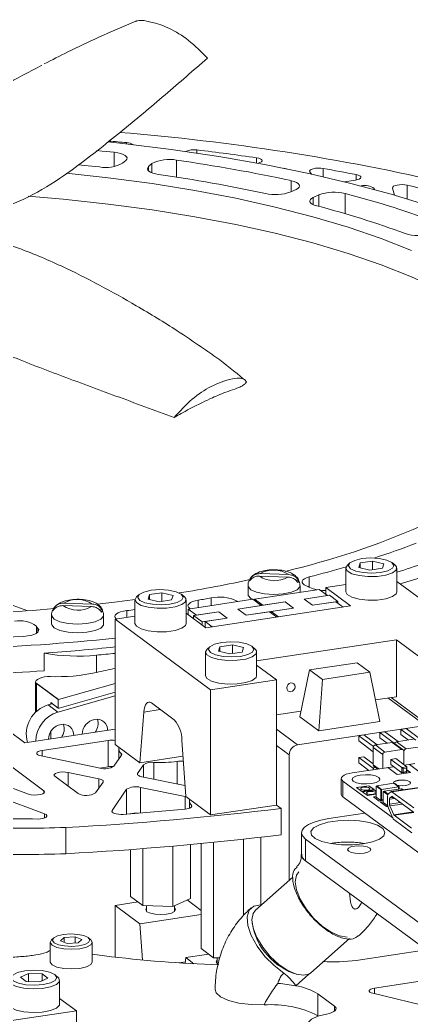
# Model space of a CAD drawing. Header units: millimetres. Extents: x 30 to 313, y 16 to 167.
# Drawn here: x 139.1 to 160.2, y 111.7 to 165.3 of the extents above; entities that cross this region are included whole.
import ezdxf

# ---------------------------------------------------------------- set-up
doc = ezdxf.new("R2010")
doc.units = ezdxf.units.MM

msp = doc.modelspace()

# ---------------------------------------------------------------- linework, layer by layer
at = {"color": 8, "linetype": 'Continuous', "lineweight": 15}
for p, q in [((144.875, 158.662), (144.875, 158.731)), ((144.21, 157.446), (144.21, 158.209)), ((148.661, 158.172), (148.661, 158.336)), ((147.566, 156.873), (147.566, 157.786)), ((151.867, 157.64), (151.867, 157.915)), ((146.059, 157.205), (146.059, 157.441)), ((146.236, 157.106), (146.236, 157.597)), ((155.463, 156.897), (155.463, 157.338)), ((153.737, 156.085), (153.737, 156.681)), ((157.243, 156.72), (157.243, 157.008)), ((158.203, 156.208), (158.203, 156.254)), ((159.975, 155.695), (159.975, 156.438)), ((154.927, 155.391), (154.927, 155.78)), ((155.219, 155.298), (155.219, 155.916)), ((156.651, 154.899), (156.651, 155.983)), ((154.71, 134.786), (154.71, 135.337)), ((154.207, 134.808), (154.214, 134.854)), ((148.727, 133.688), (148.727, 134.082)), ((149.422, 133.793), (149.422, 134.202)), ((150.791, 133.998), (150.791, 134.054)), ((144.887, 133.149), (144.887, 133.521)), ((143.629, 133.218), (143.636, 133.264)), ((140.014, 132.298), (140.014, 132.676)), ((140.094, 132.359), (140.094, 132.563)), ((143.256, 131.118), (143.256, 130.19)), ((140.022, 128.081), (140.022, 129.597)), ((160.968, 127.324), (158.95, 128.816)), ((145.8, 128.059), (146.685, 128.192)), ((152.947, 127.131), (154.085, 126.29)), ((140.324, 125.684), (140.324, 125.989)), ((153.63, 125.75), (152.947, 126.254)), ((144.583, 125.713), (144.583, 125.832)), ((159.811, 125.939), (159.801, 125.946)), ((145.782, 124.557), (145.782, 125.218)), ((146.347, 124.44), (146.347, 125.345)), ((147.587, 124.184), (147.587, 125.397)), ((158.157, 125.214), (158.456, 124.993)), ((158.18, 124.951), (158.157, 124.968)), ((141.729, 124.064), (141.729, 124.805)), ((143.379, 123.959), (143.379, 124.465)), ((145.464, 124.681), (145.464, 124.755)), ((144.875, 122.561), (144.875, 123.896)), ((145.626, 122.619), (145.626, 124.001)), ((140.412, 123.684), (140.412, 123.821)), ((148.028, 122.827), (148.028, 123.505)), ((159.318, 123.409), (159.031, 123.366)), ((159.248, 123.461), (159.049, 123.431)), ((159.171, 123.516), (159.154, 123.514)), ((148.366, 122.935), (148.366, 123.04)), ((159.031, 123.09), (159.627, 123.18)), ((159.049, 122.998), (159.734, 123.101)), ((140.458, 122.35), (140.458, 122.573)), ((144.087, 122.673), (144.087, 122.747)), ((159.257, 122.527), (160.3, 122.684)), ((159.28, 122.494), (160.336, 122.653)), ((147.708, 114.546), (148.038, 114.596)), ((158.226, 113.192), (158.226, 112.885)), ((156.063, 111.942), (156.063, 112.216))]:
    msp.add_line(p, q, dxfattribs=at)
at = {"color": 7, "linetype": 'Continuous', "lineweight": 15}
for p, q in [((144.656, 157.618), (144.833, 157.774)), ((146.059, 157.441), (146.236, 157.597)), ((154.829, 157.04), (154.745, 157.149)), ((157.196, 156.712), (156.607, 156.624)), ((153.709, 156.072), (154.002, 156.208)), ((158.215, 156.205), (158.203, 156.254)), ((159.294, 155.899), (159.199, 156.286)), ((154.927, 155.78), (155.219, 155.916)), ((158.122, 136.193), (157.449, 136.091)), ((158.122, 136.193), (158.722, 136.049)), ((158.122, 135.725), (158.122, 136.193)), ((156.674, 135.806), (156.674, 134.533)), ((156.903, 136.092), (156.763, 135.968)), ((157.375, 135.846), (157.449, 136.091)), ((157.375, 135.846), (157.975, 135.702)), ((157.449, 135.828), (157.449, 136.091)), ((157.975, 135.702), (158.649, 135.804)), ((158.722, 136.049), (158.649, 135.804)), ((159.335, 135.968), (159.195, 136.092)), ((159.424, 134.533), (159.424, 135.806)), ((151.536, 135.247), (151.623, 135.244)), ((153.564, 135.328), (152.023, 135.379)), ((152.063, 135.512), (153.604, 135.46)), ((153.964, 135.165), (154.131, 135.16)), ((154.159, 135.093), (154.157, 135.098)), ((161.542, 133.532), (159.424, 135.098)), ((151.414, 134.854), (151.414, 134.383)), ((151.762, 134.144), (155.236, 134.666)), ((154.214, 134.513), (154.214, 134.854)), ((155.236, 134.666), (155.688, 134.332)), ((156.674, 134.921), (155.603, 134.76)), ((156.939, 133.772), (155.603, 134.76)), ((155.603, 134.76), (155.603, 134.395)), ((145.324, 134.1), (145.324, 132.827)), ((145.553, 134.386), (145.413, 134.262)), ((146.026, 134.14), (146.099, 134.385)), ((146.026, 134.14), (146.625, 133.996)), ((146.773, 134.487), (146.099, 134.385)), ((146.099, 134.123), (146.099, 134.385)), ((146.625, 133.996), (147.299, 134.098)), ((146.773, 134.487), (147.373, 134.343)), ((146.773, 134.019), (146.773, 134.487)), ((147.373, 134.343), (147.299, 134.098)), ((147.985, 134.262), (147.845, 134.386)), ((148.074, 132.827), (148.074, 134.1)), ((148.191, 133.607), (151.665, 134.13)), ((151.665, 134.13), (152.117, 133.795)), ((151.712, 134.095), (151.762, 134.075)), ((151.762, 134.144), (152.214, 133.81)), ((151.762, 134.058), (151.762, 134.144)), ((155.791, 134.348), (154.433, 134.143)), ((154.433, 134.143), (155.688, 134.332)), ((154.433, 134.143), (154.885, 133.809)), ((156.243, 134.013), (155.791, 134.348)), ((140.958, 133.657), (141.046, 133.654)), ((142.987, 133.738), (141.446, 133.789)), ((141.485, 133.922), (143.027, 133.87)), ((143.387, 133.576), (143.554, 133.57)), ((143.581, 133.503), (143.58, 133.508)), ((148.191, 133.607), (148.643, 133.273)), ((148.191, 133.306), (148.191, 133.607)), ((148.267, 133.647), (148.299, 133.624)), ((156.939, 133.772), (149.145, 132.601)), ((153.414, 133.99), (150.861, 133.607)), ((150.861, 133.607), (152.117, 133.795)), ((150.861, 133.607), (151.314, 133.272)), ((153.866, 133.656), (151.314, 133.272)), ((152.214, 133.81), (153.414, 133.99)), ((153.866, 133.656), (152.666, 133.476)), ((153.414, 133.99), (153.866, 133.656)), ((156.243, 134.013), (154.885, 133.809)), ((156.14, 133.998), (154.885, 133.809)), ((156.529, 133.711), (156.14, 133.998)), ((156.243, 133.922), (156.243, 134.013)), ((140.836, 133.264), (140.836, 132.793)), ((143.636, 132.793), (143.636, 133.264)), ((144.254, 133.054), (145.324, 133.215)), ((149.392, 129.256), (144.254, 133.054)), ((144.254, 133.054), (144.254, 126.313)), ((149.145, 132.601), (148.074, 133.392)), ((149.843, 133.453), (148.484, 133.249)), ((148.937, 132.915), (148.484, 133.249)), ((148.484, 133.089), (148.484, 133.249)), ((148.643, 133.273), (149.843, 133.453)), ((150.295, 133.119), (148.937, 132.915)), ((150.295, 133.119), (149.095, 132.939)), ((149.843, 133.453), (150.295, 133.119)), ((152.569, 133.461), (151.314, 133.272)), ((152.958, 133.174), (152.569, 133.461)), ((153.055, 133.188), (152.666, 133.476)), ((152.666, 133.476), (152.666, 133.389)), ((143.629, 132.746), (143.636, 132.793)), ((148.937, 132.755), (148.937, 132.915)), ((149.483, 132.652), (149.095, 132.939)), ((149.095, 132.939), (149.095, 132.638)), ((151.877, 130.817), (159.405, 131.949)), ((160.741, 130.961), (159.405, 131.949)), ((159.405, 131.949), (159.405, 128.885)), ((149.356, 131.575), (149.215, 131.451)), ((149.828, 131.329), (149.902, 131.575)), ((150.575, 131.676), (149.902, 131.575)), ((149.902, 131.312), (149.902, 131.575)), ((150.575, 131.676), (151.175, 131.532)), ((150.575, 131.208), (150.575, 131.676)), ((151.175, 131.532), (151.102, 131.287)), ((151.788, 131.451), (151.647, 131.575)), ((140.424, 131.227), (140.424, 130.284)), ((149.127, 131.289), (149.127, 130.017)), ((149.828, 131.329), (150.428, 131.186)), ((150.428, 131.186), (151.102, 131.287)), ((151.877, 130.017), (151.877, 131.289)), ((152.947, 129.79), (151.877, 130.581)), ((154.73, 130.332), (154.2, 127.806)), ((157.282, 130.716), (154.73, 130.332)), ((154.73, 130.332), (155.428, 129.816)), ((157.981, 130.199), (157.282, 130.716)), ((149.392, 129.256), (152.947, 129.79)), ((152.947, 123.049), (152.947, 129.79)), ((155.428, 129.816), (155.228, 127.047)), ((155.428, 129.816), (157.981, 130.199)), ((157.981, 130.199), (158.51, 127.54)), ((139.971, 129.681), (139.971, 128.034)), ((139.988, 129.63), (141.203, 128.732)), ((139.988, 129.63), (140.022, 129.597)), ((140.022, 129.597), (141.194, 128.73)), ((144.254, 129.602), (141.203, 128.732)), ((149.392, 122.514), (149.392, 129.256)), ((144.254, 128.931), (141.17, 128.059)), ((141.194, 128.259), (141.194, 128.73)), ((144.254, 129.127), (141.235, 128.266)), ((158.276, 128.715), (159.405, 128.885)), ((161.265, 127.255), (159.119, 128.842)), ((140.869, 128.499), (140.656, 128.439)), ((141.17, 128.059), (140.656, 128.439)), ((141.194, 128.259), (140.783, 128.563)), ((140.783, 128.563), (140.783, 128.474)), ((146.205, 128.547), (147.441, 127.634)), ((145.59, 125.325), (145.8, 128.059)), ((152.947, 127.914), (154.264, 128.112)), ((155.228, 127.047), (154.2, 127.806)), ((138.477, 127.076), (139.394, 126.398)), ((139.394, 126.398), (144.254, 127.128)), ((154.085, 126.29), (160.968, 127.324)), ((155.228, 127.047), (158.51, 127.54)), ((159.924, 127.166), (159.65, 127.125)), ((159.65, 127.125), (160.445, 126.538)), ((159.65, 127.125), (159.65, 126.842)), ((160.639, 126.638), (159.924, 127.166)), ((143.881, 126.524), (140.324, 125.989)), ((140.783, 127.002), (140.783, 126.607)), ((143.881, 125.11), (143.881, 126.524)), ((148.056, 123.502), (147.846, 126.546)), ((157.645, 126.824), (157.372, 126.782)), ((157.372, 126.782), (158.166, 126.195)), ((157.372, 126.782), (157.372, 126.5)), ((158.36, 126.295), (157.645, 126.824)), ((158.784, 126.995), (158.511, 126.954)), ((158.511, 126.954), (159.306, 126.367)), ((158.511, 126.954), (158.511, 126.671)), ((158.511, 126.671), (158.908, 126.378)), ((159.5, 126.467), (158.784, 126.995)), ((159.41, 126.453), (160.313, 126.589)), ((159.65, 126.842), (160.047, 126.549)), ((139.585, 123.641), (132.827, 126.134)), ((136.939, 126.388), (140.412, 123.821)), ((144.254, 126.313), (145.59, 125.325)), ((144.449, 126.086), (144.449, 125.519)), ((157.372, 126.5), (158.157, 125.92)), ((158.671, 125.767), (158.157, 126.147)), ((158.157, 126.147), (158.157, 125.214)), ((159.173, 126.418), (158.271, 126.282)), ((158.271, 126.282), (158.785, 125.902)), ((159.688, 126.038), (158.785, 125.902)), ((159.688, 126.038), (159.173, 126.418)), ((159.762, 126.021), (159.247, 126.4)), ((159.41, 126.453), (159.924, 126.074)), ((159.924, 126.074), (160.827, 126.209)), ((143.442, 125.04), (140.266, 125.696)), ((144.6, 125.738), (144.193, 125.144)), ((145.59, 125.325), (147.906, 125.673)), ((153.63, 118.985), (153.63, 125.75)), ((157.645, 125.645), (157.372, 125.604)), ((157.372, 125.604), (158.166, 125.017)), ((157.372, 125.604), (157.372, 125.321)), ((158.157, 125.267), (157.645, 125.645)), ((158.671, 125.767), (158.671, 125.025)), ((159.373, 125.548), (159.1, 125.506)), ((159.696, 125.066), (159.1, 125.506)), ((159.1, 125.506), (159.1, 125.224)), ((159.373, 125.548), (159.97, 125.107)), ((159.801, 125.231), (159.801, 125.937)), ((159.811, 125.224), (159.811, 125.939)), ((140.458, 122.573), (133.467, 125.152)), ((143.881, 125.11), (143.431, 125.042)), ((145.782, 125.218), (145.464, 124.755)), ((157.023, 124.777), (159.25, 125.112)), ((157.372, 125.321), (157.924, 124.913)), ((158.157, 124.968), (158.157, 124.948)), ((158.197, 125.13), (158.395, 124.984)), ((158.939, 125.065), (159.251, 125.112)), ((159.453, 124.686), (158.939, 125.065)), ((158.944, 125.061), (159.256, 125.108)), ((159.696, 124.783), (159.1, 125.224)), ((159.696, 125.066), (159.97, 125.107)), ((159.762, 125.01), (159.696, 125.066)), ((159.696, 124.783), (159.696, 125.066)), ((159.945, 125.038), (159.762, 125.01)), ((159.762, 124.822), (159.762, 125.01)), ((159.842, 125.201), (160.39, 125.284)), ((159.97, 125.107), (159.945, 125.038)), ((159.945, 125.038), (159.945, 124.849)), ((159.97, 125.107), (159.97, 124.824)), ((159.97, 124.936), (160.163, 124.793)), ((160.158, 124.792), (159.97, 124.931)), ((160.101, 125.24), (160.39, 125.283)), ((160.615, 124.86), (160.101, 125.24)), ((160.106, 125.236), (160.395, 125.28)), ((141.01, 124.595), (142.26, 123.671)), ((143.379, 124.465), (141.729, 124.805)), ((148.015, 124.096), (145.688, 124.576)), ((156.434, 124.473), (156.434, 123.625)), ((160.163, 124.793), (159.453, 124.686)), ((159.97, 124.824), (159.696, 124.783)), ((159.762, 124.822), (159.696, 124.783)), ((159.945, 124.849), (159.762, 124.822)), ((159.97, 124.824), (159.945, 124.849)), ((143.604, 124.286), (143.203, 123.702)), ((144.875, 123.896), (144.087, 122.747)), ((148.028, 123.505), (145.626, 124.001)), ((159.209, 122.353), (156.523, 124.336)), ((156.523, 123.488), (156.523, 124.336)), ((157.259, 123.993), (157.912, 124.091)), ((157.546, 123.781), (157.259, 123.993)), ((157.912, 124.086), (157.265, 123.989)), ((158.198, 123.879), (157.546, 123.781)), ((157.58, 123.756), (158.232, 123.854)), ((158.232, 123.849), (157.585, 123.752)), ((157.912, 124.091), (158.198, 123.879)), ((157.912, 124.086), (157.912, 124.091)), ((158.193, 123.878), (157.912, 124.086)), ((158.232, 123.854), (158.307, 123.799)), ((158.232, 123.849), (158.232, 123.854)), ((158.307, 123.794), (158.232, 123.849)), ((158.353, 124.069), (158.307, 124.062)), ((158.307, 124.062), (158.307, 123.473)), ((158.556, 123.878), (158.307, 124.062)), ((158.349, 124.082), (159.26, 124.219)), ((158.606, 123.892), (158.349, 124.082)), ((158.349, 124.068), (158.349, 124.082)), ((158.353, 124.069), (158.602, 123.885)), ((158.556, 123.878), (158.602, 123.885)), ((158.556, 123.289), (158.556, 123.878)), ((158.602, 123.885), (158.602, 123.353)), ((159.517, 124.029), (158.606, 123.892)), ((158.606, 123.35), (158.606, 123.892)), ((159.652, 123.928), (158.74, 123.791)), ((161.543, 124.133), (159.127, 123.769)), ((161.58, 124.121), (159.165, 123.758)), ((159.26, 124.219), (159.517, 124.029)), ((159.275, 124.208), (159.31, 124.213)), ((159.559, 124.029), (159.31, 124.213)), ((159.517, 123.907), (159.517, 124.029)), ((159.559, 124.029), (159.517, 124.023)), ((159.559, 123.914), (159.559, 124.029)), ((159.741, 123.862), (159.652, 123.928)), ((159.701, 123.922), (159.666, 123.917)), ((159.776, 123.867), (159.701, 123.922)), ((148.063, 123.497), (148.028, 123.505)), ((148.056, 123.502), (149.392, 122.514)), ((163.106, 118.627), (156.523, 123.488)), ((157.85, 123.556), (157.58, 123.756)), ((158.307, 123.625), (157.85, 123.556)), ((158.161, 123.491), (158.307, 123.513)), ((158.477, 123.258), (158.161, 123.491)), ((158.307, 123.508), (158.166, 123.487)), ((158.307, 123.473), (158.556, 123.289)), ((158.602, 123.353), (158.602, 123.296)), ((158.606, 123.35), (158.602, 123.353)), ((158.699, 123.364), (158.606, 123.35)), ((158.699, 123.32), (158.649, 123.356)), ((158.654, 123.357), (158.699, 123.324)), ((158.699, 123.771), (158.744, 123.778)), ((158.699, 123.771), (158.699, 123.182)), ((158.94, 123.593), (158.699, 123.771)), ((158.74, 123.791), (158.74, 123.777)), ((158.74, 123.791), (158.955, 123.632)), ((158.744, 123.778), (158.951, 123.625)), ((158.928, 123.116), (158.928, 123.492)), ((158.974, 123.654), (159.108, 123.76)), ((159.031, 123.09), (159.031, 123.366)), ((159.049, 123.431), (159.154, 123.514)), ((159.165, 123.758), (160.337, 122.892)), ((159.177, 123.513), (160.324, 122.666)), ((148.252, 123.275), (148.252, 122.872)), ((149.392, 122.514), (152.947, 123.049)), ((153.199, 122.863), (152.947, 123.049)), ((153.199, 122.863), (153.199, 121.448)), ((158.699, 123.291), (158.477, 123.258)), ((158.554, 123.2), (158.699, 123.222)), ((158.877, 122.962), (158.554, 123.2)), ((158.556, 123.289), (158.602, 123.296)), ((158.699, 123.217), (158.56, 123.197)), ((158.938, 123.005), (158.699, 123.182)), ((158.945, 122.972), (158.877, 122.962)), ((158.963, 122.899), (158.968, 122.9)), ((158.97, 122.893), (158.963, 122.899)), ((158.97, 122.895), (158.968, 122.895)), ((159.21, 122.349), (158.974, 122.886)), ((159.257, 122.527), (159.049, 122.998)), ((145.091, 122.578), (145.091, 122.585)), ((155.766, 122.32), (157.709, 122.612)), ((159.267, 122.267), (160.234, 121.554)), ((160.221, 121.799), (159.28, 122.494)), ((141.598, 121.841), (141.598, 120.426)), ((151.166, 117.1), (151.166, 121.21)), ((152.11, 117.667), (152.11, 121.318)), ((154.295, 121.56), (154.295, 120.382)), ((169.328, 110.28), (154.516, 121.217)), ((154.516, 120.039), (154.516, 121.217)), ((145.091, 118.126), (145.091, 120.651)), ((145.755, 117.635), (145.755, 120.701)), ((147.364, 117.581), (147.364, 120.834)), ((148.308, 118.019), (148.308, 120.92)), ((148.893, 115.315), (148.893, 120.975)), ((149.558, 114.824), (149.558, 121.041)), ((154.516, 120.039), (154.582, 119.99)), ((154.582, 119.99), (169.262, 109.15)), ((153.834, 119.166), (151.821, 117.39)), ((145.091, 118.126), (145.755, 117.635)), ((147.364, 117.581), (148.308, 118.019)), ((144.254, 117.639), (145.497, 117.826)), ((144.254, 117.639), (144.254, 114.856)), ((145.59, 116.651), (144.254, 117.639)), ((147.364, 117.581), (145.755, 117.635)), ((145.949, 117.628), (145.949, 117.32)), ((147.449, 117.32), (147.449, 117.621)), ((148.893, 117.372), (148.13, 117.936)), ((145.59, 116.651), (148.893, 117.148)), ((145.59, 116.651), (145.724, 114.702)), ((140.951, 115.887), (140.834, 115.784)), ((141.512, 115.921), (141.304, 115.737)), ((142.095, 115.953), (141.512, 115.921)), ((141.512, 115.652), (141.512, 115.921)), ((142.095, 115.953), (142.469, 115.801)), ((142.095, 115.608), (142.095, 115.953)), ((142.26, 115.617), (142.469, 115.801)), ((142.939, 115.784), (142.822, 115.887)), ((154.797, 114.015), (156.879, 115.851)), ((140.761, 115.651), (140.761, 114.591)), ((141.678, 115.585), (141.304, 115.737)), ((142.26, 115.617), (141.678, 115.585)), ((143.011, 114.591), (143.011, 115.651)), ((148.893, 115.315), (149.558, 114.824)), ((143.683, 114.926), (143.011, 115.01)), ((148.056, 114.828), (148.033, 114.526)), ((148.056, 114.828), (149.299, 115.015)), ((148.5, 114.5), (148.056, 114.828)), ((149.294, 115.019), (149.295, 115.014)), ((149.896, 114.813), (149.558, 114.824)), ((149.752, 114.818), (149.752, 114.509)), ((157.236, 114.682), (161.002, 115.249)), ((142.939, 114.458), (143.011, 114.591)), ((139.152, 113.771), (139.583, 113.971)), ((139.152, 113.771), (139.455, 113.547)), ((139.583, 113.971), (140.319, 113.947)), ((139.583, 113.543), (139.583, 113.971)), ((140.191, 113.522), (140.622, 113.722)), ((140.622, 113.722), (140.319, 113.947)), ((140.319, 113.582), (140.319, 113.947)), ((141.173, 113.768), (141.033, 113.891)), ((153.979, 113.317), (154.686, 113.94)), ((158.226, 113.192), (162.846, 113.888)), ((140.191, 113.522), (139.455, 113.547)), ((141.262, 112.333), (141.262, 113.605)), ((142.17, 111.963), (141.262, 112.634)), ((156.063, 112.216), (155.18, 112.869)), ((155.18, 112.869), (155.18, 111.691)), ((162.823, 111.783), (158.14, 112.905)), ((142.17, 111.963), (130.775, 110.25)), ((142.17, 105.222), (142.17, 111.963))]:
    msp.add_line(p, q, dxfattribs=at)
at = {"color": 7, "linetype": 'Continuous', "lineweight": 15, "flags": 128}
for points in [[(161.163, 155.317), (159.12, 155.95), (156.955, 156.536), (154.679, 157.073), (152.301, 157.559), (149.832, 157.991), (147.281, 158.367), (144.662, 158.686), (143.853, 158.771)], [(144.21, 158.209), (143.558, 158.278), (143.259, 158.309)], [(144.21, 158.209), (144.394, 158.182), (144.558, 158.143), (144.695, 158.093), (144.8, 158.036), (144.868, 157.973), (144.897, 157.906), (144.885, 157.839), (144.833, 157.774)], [(151.867, 157.915), (151.998, 157.887), (152.097, 157.848), (152.155, 157.8), (152.167, 157.749), (152.131, 157.699), (152.051, 157.655), (151.951, 157.624)], [(160.223, 152.92), (158.576, 153.568), (156.798, 154.176), (154.896, 154.741), (152.881, 155.26), (150.763, 155.732), (148.55, 156.153), (146.255, 156.522), (143.888, 156.836), (141.621, 157.08)], [(143.409, 157.42), (142.805, 157.484), (142.267, 157.538)], [(146.598, 157.017), (146.431, 157.048), (146.285, 157.088), (146.164, 157.137), (146.073, 157.193), (146.016, 157.254), (145.994, 157.317), (146.008, 157.38), (146.059, 157.441)], [(153.488, 157.325), (153.41, 157.345), (153.334, 157.357)], [(155.463, 157.338), (155.328, 157.354), (155.184, 157.357), (155.044, 157.346), (154.919, 157.322), (154.82, 157.287), (154.755, 157.244), (154.729, 157.197), (154.745, 157.149)], [(153.737, 156.681), (153.894, 156.639), (154.022, 156.587), (154.116, 156.528), (154.173, 156.463), (154.19, 156.396), (154.166, 156.33), (154.102, 156.266), (154.002, 156.208)], [(157.243, 157.008), (157.35, 156.98), (157.431, 156.943), (157.479, 156.901), (157.49, 156.855), (157.465, 156.811), (157.404, 156.77), (157.312, 156.736), (157.196, 156.712)], [(159.975, 156.438), (159.85, 156.458), (159.712, 156.466), (159.573, 156.461), (159.444, 156.443), (159.334, 156.414), (159.253, 156.376), (159.207, 156.332), (159.199, 156.286)], [(168.006, 144.676), (167.849, 145.299), (167.483, 146.139), (166.941, 146.969), (166.227, 147.784), (165.345, 148.581), (164.297, 149.355), (163.091, 150.103), (161.73, 150.821), (160.223, 151.505), (158.576, 152.153), (156.798, 152.761), (154.896, 153.327), (152.881, 153.846), (150.763, 154.318), (148.55, 154.739), (146.255, 155.108), (143.888, 155.422), (141.462, 155.681), (139.563, 155.841)], [(155.119, 155.324), (154.982, 155.368), (154.872, 155.42), (154.793, 155.478), (154.749, 155.539), (154.74, 155.603), (154.768, 155.666), (154.831, 155.726), (154.927, 155.78)], [(157.545, 136.32), (157.156, 136.227), (156.903, 136.092), (156.824, 135.935), (156.932, 135.78), (157.21, 135.65), (157.615, 135.566), (158.087, 135.539), (158.552, 135.575), (158.941, 135.668), (159.194, 135.803), (159.273, 135.96), (159.165, 136.115), (158.888, 136.245), (158.482, 136.329), (158.011, 136.356), (157.545, 136.32)], [(156.763, 135.968), (156.675, 135.824), (156.748, 135.657), (156.998, 135.51), (157.389, 135.404), (157.869, 135.352), (158.374, 135.361), (158.835, 135.43), (159.189, 135.55), (159.39, 135.705), (159.409, 135.873), (159.335, 135.968)], [(154.71, 135.337), (154.565, 135.291), (154.449, 135.237), (154.368, 135.175), (154.326, 135.11), (154.323, 135.043), (154.361, 134.978), (154.437, 134.916), (154.548, 134.86)], [(146.196, 134.614), (145.807, 134.521), (145.554, 134.386), (145.475, 134.229), (145.583, 134.074), (145.86, 133.944), (146.266, 133.86), (146.737, 133.833), (147.203, 133.869), (147.592, 133.962), (147.845, 134.097), (147.924, 134.254), (147.816, 134.409), (147.538, 134.539), (147.133, 134.623), (146.661, 134.65), (146.196, 134.614)], [(155.603, 134.603), (155.418, 134.609), (155.3, 134.619)], [(143.294, 133.862), (144.214, 133.971), (145.325, 134.114)], [(145.413, 134.262), (145.325, 134.118), (145.399, 133.951), (145.648, 133.805), (146.04, 133.698), (146.52, 133.646), (147.024, 133.655), (147.485, 133.724), (147.84, 133.844), (148.04, 133.999), (148.06, 134.167), (147.985, 134.262)], [(148.727, 134.082), (148.566, 134.048), (148.427, 134.004), (148.316, 133.953), (148.236, 133.895), (148.19, 133.834), (148.179, 133.77), (148.206, 133.708), (148.267, 133.647)], [(151.414, 134.383), (151.419, 134.343), (151.556, 134.178), (151.644, 134.126)], [(156.674, 134.533), (156.748, 134.384), (156.998, 134.238), (157.389, 134.131), (157.869, 134.079), (158.374, 134.088), (158.835, 134.157), (159.189, 134.277), (159.39, 134.432), (159.424, 134.533)], [(139.558, 133.512), (138.759, 133.792), (138.198, 133.955)], [(144.887, 133.521), (144.707, 133.491), (144.549, 133.45), (144.418, 133.399), (144.32, 133.341), (144.259, 133.277), (144.238, 133.211), (144.256, 133.144), (144.314, 133.08)], [(144.332, 133.066), (144.33, 133.067), (144.314, 133.08)], [(139.334, 132.134), (139.535, 132.155), (139.719, 132.189), (139.878, 132.235), (140.003, 132.292), (140.091, 132.356), (140.136, 132.424), (140.137, 132.495), (140.094, 132.563)], [(140.836, 132.793), (140.841, 132.753), (140.978, 132.588), (141.285, 132.45), (141.721, 132.359), (142.226, 132.326), (142.732, 132.356), (143.172, 132.446), (143.485, 132.582), (143.629, 132.746)], [(145.324, 132.827), (145.399, 132.678), (145.648, 132.532), (146.04, 132.425), (146.52, 132.373), (147.024, 132.382), (147.485, 132.451), (147.84, 132.571), (148.04, 132.726), (148.074, 132.827)], [(149.215, 131.451), (149.128, 131.307), (149.201, 131.14), (149.451, 130.994), (149.842, 130.887), (150.322, 130.835), (150.827, 130.844), (151.288, 130.913), (151.642, 131.033), (151.843, 131.188), (151.862, 131.356), (151.788, 131.451)], [(149.998, 131.803), (149.609, 131.71), (149.356, 131.575), (149.277, 131.418), (149.385, 131.263), (149.663, 131.133), (150.068, 131.049), (150.539, 131.023), (151.005, 131.058), (151.394, 131.151), (151.647, 131.286), (151.726, 131.443), (151.618, 131.599), (151.341, 131.728), (150.935, 131.813), (150.464, 131.839), (149.998, 131.803)], [(149.127, 130.017), (149.201, 129.867), (149.451, 129.721), (149.842, 129.614), (150.322, 129.562), (150.827, 129.571), (151.288, 129.64), (151.642, 129.76), (151.843, 129.915), (151.877, 130.017)], [(153.495, 129.354), (153.512, 129.447), (153.562, 129.531), (153.636, 129.593), (153.723, 129.624), (153.81, 129.619), (153.884, 129.579), (153.933, 129.51), (153.951, 129.423), (153.933, 129.33), (153.884, 129.246), (153.81, 129.184), (153.723, 129.153), (153.636, 129.158), (153.562, 129.197), (153.512, 129.267), (153.495, 129.354)], [(146.205, 128.547), (146.133, 128.586), (146.064, 128.594), (145.998, 128.572), (145.939, 128.52), (145.889, 128.44), (145.848, 128.334), (145.818, 128.206), (145.8, 128.059)], [(140.324, 125.989), (140.21, 125.965), (140.118, 125.932), (140.057, 125.892), (140.03, 125.848), (140.04, 125.803), (140.085, 125.761), (140.162, 125.724), (140.266, 125.696)], [(141.729, 124.805), (141.583, 124.826), (141.425, 124.83), (141.271, 124.817), (141.136, 124.789), (141.035, 124.748), (140.977, 124.699), (140.969, 124.646), (141.01, 124.595)], [(143.604, 124.286), (143.615, 124.311), (143.614, 124.337), (143.602, 124.363), (143.578, 124.387), (143.542, 124.41), (143.497, 124.431), (143.442, 124.449), (143.379, 124.465)], [(145.688, 124.576), (145.626, 124.591), (145.571, 124.61), (145.525, 124.631), (145.49, 124.654), (145.466, 124.678), (145.453, 124.704), (145.453, 124.729), (145.464, 124.755)], [(156.523, 124.336), (156.46, 124.398), (156.435, 124.463), (156.448, 124.528), (156.499, 124.591), (156.586, 124.65), (156.705, 124.702), (156.853, 124.745), (157.023, 124.777)], [(158.448, 124.535), (158.514, 124.44), (158.466, 124.343), (158.312, 124.261), (158.073, 124.204), (157.788, 124.182), (157.5, 124.198), (157.251, 124.249), (157.081, 124.329), (157.015, 124.424), (157.063, 124.52), (157.218, 124.603), (157.456, 124.66), (157.741, 124.682), (158.03, 124.666), (158.278, 124.614), (158.448, 124.535)], [(159.248, 124.219), (159.243, 124.236), (159.273, 124.295), (159.368, 124.346), (159.515, 124.381), (159.691, 124.394), (159.868, 124.385), (160.021, 124.353), (160.126, 124.304), (160.167, 124.245), (160.137, 124.186), (160.042, 124.135), (159.895, 124.1), (159.719, 124.087), (159.542, 124.096), (159.445, 124.113)], [(160.167, 124.236), (160.167, 124.241), (160.126, 124.299), (160.021, 124.348), (159.868, 124.38), (159.691, 124.39), (159.515, 124.376), (159.368, 124.341), (159.273, 124.29), (159.243, 124.236)], [(157.957, 123.965), (157.979, 123.934), (157.963, 123.902), (157.911, 123.874), (157.832, 123.855), (157.737, 123.848), (157.641, 123.853), (157.558, 123.87), (157.501, 123.897), (157.479, 123.928), (157.495, 123.96), (157.547, 123.988), (157.626, 124.007), (157.721, 124.014), (157.817, 124.009), (157.9, 123.992), (157.957, 123.965)], [(139.585, 123.641), (139.724, 123.605), (139.892, 123.587), (140.067, 123.59), (140.229, 123.613), (140.357, 123.654), (140.436, 123.706), (140.455, 123.764), (140.412, 123.821)], [(158.269, 123.735), (158.291, 123.703), (158.275, 123.671), (158.223, 123.643), (158.144, 123.625), (158.049, 123.617), (157.953, 123.623), (157.87, 123.64), (157.813, 123.666), (157.791, 123.698), (157.807, 123.73), (157.859, 123.758), (157.938, 123.776), (158.033, 123.784), (158.13, 123.778), (158.212, 123.761), (158.269, 123.735)], [(148.027, 122.827), (148.12, 122.839), (148.205, 122.857), (148.277, 122.881), (148.333, 122.909), (148.371, 122.94), (148.389, 122.973), (148.388, 123.007), (148.366, 123.04)], [(140.104, 122.295), (140.243, 122.303), (140.37, 122.324), (140.474, 122.356), (140.548, 122.396), (140.584, 122.442), (140.581, 122.489), (140.538, 122.534), (140.458, 122.573)], [(144.087, 122.747), (144.074, 122.705), (144.093, 122.664), (144.143, 122.625), (144.219, 122.592), (144.318, 122.566), (144.433, 122.55), (144.557, 122.543), (144.682, 122.547)], [(154.516, 121.217), (154.359, 121.372), (154.296, 121.534), (154.329, 121.697), (154.456, 121.855), (154.674, 122.001), (154.973, 122.131), (155.341, 122.238), (155.766, 122.32)], [(157.61, 120.953), (158.111, 121.061), (158.494, 121.213), (158.726, 121.397), (158.785, 121.594), (158.667, 121.789), (158.382, 121.964), (157.955, 122.102), (157.424, 122.193), (156.837, 122.227), (156.246, 122.203), (155.702, 122.121), (155.255, 121.989), (154.945, 121.82), (154.797, 121.627), (154.827, 121.429), (155.031, 121.242), (155.391, 121.084), (155.875, 120.968), (156.441, 120.904), (157.037, 120.9), (157.61, 120.953)], [(157.145, 120.836), (156.947, 120.788), (156.818, 120.719), (156.778, 120.639), (156.833, 120.56), (156.974, 120.494), (157.181, 120.451), (157.422, 120.438), (157.659, 120.456), (157.858, 120.503), (157.987, 120.572), (158.027, 120.652), (157.972, 120.731), (157.83, 120.798), (157.623, 120.841), (157.383, 120.854), (157.145, 120.836)], [(154.156, 119.449), (154.024, 119.27), (153.956, 118.919), (154.025, 118.473), (154.224, 117.97), (154.539, 117.45), (154.943, 116.956), (155.404, 116.526), (155.884, 116.197), (156.345, 115.994), (156.749, 115.935)], [(147.028, 117.169), (146.724, 117.146), (146.416, 117.163), (146.151, 117.218), (145.97, 117.303), (145.9, 117.404), (145.949, 117.505)], [(147.449, 117.505), (147.499, 117.421), (147.447, 117.318), (147.282, 117.23), (147.028, 117.169)], [(153.337, 114), (152.812, 114.398), (152.32, 114.895), (151.901, 115.451), (151.587, 116.021), (151.404, 116.561), (151.365, 117.028), (151.475, 117.385), (151.723, 117.604), (152.091, 117.668), (152.11, 117.667)], [(151.821, 117.39), (151.69, 117.211), (151.621, 116.86), (151.69, 116.414), (151.89, 115.911), (152.204, 115.391), (152.608, 114.896), (153.069, 114.467), (153.55, 114.138), (154.01, 113.935), (154.414, 113.876)], [(142.822, 115.651), (142.886, 115.78), (142.798, 115.906), (142.571, 116.012), (142.24, 116.081), (141.855, 116.102), (141.475, 116.073), (141.157, 115.997), (140.951, 115.887), (140.887, 115.759), (140.975, 115.632), (141.202, 115.526), (141.533, 115.457), (141.918, 115.436), (142.298, 115.465), (142.615, 115.541), (142.822, 115.651)], [(140.834, 115.784), (140.762, 115.64), (140.861, 115.497), (141.116, 115.378), (141.489, 115.301), (141.922, 115.276), (142.349, 115.31), (142.706, 115.395), (142.939, 115.519), (142.939, 115.519)], [(142.939, 115.519), (143.011, 115.663), (142.939, 115.784)], [(140.761, 114.591), (140.762, 114.579), (140.861, 114.436), (141.116, 114.317), (141.489, 114.24), (141.922, 114.216), (142.349, 114.249), (142.706, 114.334), (142.939, 114.458)], [(149.752, 114.694), (149.702, 114.593), (149.772, 114.492), (149.795, 114.476)], [(138.634, 113.417), (138.922, 113.279), (139.341, 113.185), (139.834, 113.147), (140.334, 113.172), (140.774, 113.255), (141.093, 113.386), (141.25, 113.546), (141.223, 113.714), (141.173, 113.768)], [(138.77, 113.579), (139.048, 113.449), (139.453, 113.365), (139.925, 113.339), (140.391, 113.375), (140.78, 113.467), (141.033, 113.602), (141.111, 113.76), (141.004, 113.915), (140.726, 114.044), (140.321, 114.129), (139.849, 114.155), (139.383, 114.119), (138.994, 114.027), (138.741, 113.891), (138.663, 113.734), (138.77, 113.579)], [(154.414, 113.876), (154.729, 113.964), (154.797, 114.015)], [(158.14, 112.905), (158.044, 112.935), (157.976, 112.972), (157.938, 113.014), (157.934, 113.057), (157.964, 113.099), (158.025, 113.138), (158.115, 113.17), (158.226, 113.192)], [(152.279, 112.278), (151.574, 112.298), (150.915, 112.383), (150.353, 112.527), (149.935, 112.717), (149.693, 112.939), (149.64, 113.109)], [(138.634, 112.144), (138.922, 112.006), (139.341, 111.912), (139.834, 111.875), (140.334, 111.899), (140.774, 111.982), (141.093, 112.113), (141.25, 112.273), (141.262, 112.333)], [(155.638, 111.788), (155.791, 111.823), (155.922, 111.867), (156.027, 111.918), (156.101, 111.975), (156.143, 112.035), (156.151, 112.097), (156.124, 112.158), (156.063, 112.216)], [(157.278, 110.577), (156.696, 110.539), (156.107, 110.56), (155.561, 110.638), (155.108, 110.765), (154.787, 110.931), (154.626, 111.121), (154.639, 111.319), (154.825, 111.506), (155.168, 111.667), (155.638, 111.788)]]:
    msp.add_lwpolyline(points, dxfattribs=at)
at = {"color": 8, "linetype": 'Continuous', "lineweight": 15, "flags": 128}
for points in [[(151.414, 134.854), (151.419, 134.815), (151.556, 134.649), (151.863, 134.512), (152.298, 134.42), (152.803, 134.387), (153.309, 134.418), (153.749, 134.507), (154.062, 134.643), (154.207, 134.808)], [(140.836, 133.264), (140.841, 133.225), (140.978, 133.059), (141.285, 132.922), (141.721, 132.83), (142.226, 132.798), (142.732, 132.828), (143.172, 132.917), (143.485, 133.053), (143.629, 133.218)]]:
    msp.add_lwpolyline(points, dxfattribs=at)
at = {"color": 7, "linetype": 'Continuous', "lineweight": 15}
for centre, radius, start, end in [((134.582, 37.048), 122.634, 76.97328, 85.35938), ((132.288, 19.007), 140.289, 84.85198, 85.24626), ((144.888, 158.168), 0.563, 54.0612, 91.262), ((148.489, 157.258), 1.092, 80.977, 113.4253), ((133.801, 32.862), 126.351, 81.77928, 83.24599), ((143.744, 159.325), 1.934, 260.0092, 298.105), ((147.165, 155.824), 2.002, 78.448, 117.6607), ((135.348, 71.71), 86.939, 77.78847, 81.9211), ((136.772, 51.562), 107.415, 79.0137, 79.97914), ((135.115, 76.255), 81.574, 77.80207, 81.9075), ((152.884, 158.379), 2.449, 257.4208, 289.6895), ((156.045, 153.607), 2.452, 75.6933, 109.6726), ((157.722, 155.656), 0.768, 51.1812, 105.9937), ((139.986, 66.995), 91.65, 76.52095, 77.40209), ((143.088, 103.754), 53.961, 69.7623, 75.4434), ((142.378, 106.322), 50.632, 69.781, 75.4246), ((160.629, 156.267), 2.547, 252.8188, 284.2146), ((143.281, 178.366), 43.914, 283.3313, 293.4555), ((144.664, 177.79), 43.597, 288.1045, 291.2424), ((146.339, 180.07), 47.02, 286.3924, 293.6745), ((145.07, 181.18), 47.802, 287.4737, 291.2406), ((152.793, 134.26), 1.449, 55.9427, 120.2273), ((140.286, 191.801), 58.278, 284.3303, 286.35054), ((135.587, 208.633), 75.146, 279.28489, 282.30306), ((151.666, 135.135), 0.171, 139.4236, 187.0813), ((152.835, 136.58), 1.449, 235.9427, 300.2273), ((153.961, 135.139), 0.171, 319.4236, 7.0813), ((153.905, 133.244), 1.74, 61.022, 68.2916), ((155.329, 135.925), 1.296, 243.3801, 260.2324), ((142.215, 132.67), 1.449, 55.9427, 120.2273), ((134.871, 216.226), 83.305, 279.57448, 280.05991), ((149.882, 132.056), 2.195, 65.548, 102.0951), ((151.438, 135.004), 1.15, 235.7399, 239.9565), ((131.576, 240.647), 107.431, 268.45058, 275.0212), ((141.089, 133.545), 0.171, 139.4236, 187.0813), ((142.257, 134.99), 1.449, 235.9427, 300.2273), ((143.384, 133.549), 0.171, 319.4236, 7.0813), ((133.098, 228.026), 95.238, 277.11073, 277.37578), ((139.121, 131.511), 1.468, 52.5113, 101.2207), ((140.399, 132.866), 0.429, 206.3088, 224.8243), ((131.603, 253.629), 122.248, 268.36844, 275.93959), ((131.585, 251.797), 119.914, 269.65136, 273.70531), ((132.203, 245.859), 114.926, 274.10208, 276.01865), ((142.243, 141.693), 10.623, 260.1414, 275.4685), ((132.439, 246.025), 115.414, 275.37763, 275.87551), ((131.573, 254.267), 124.298, 268.4093, 274.08346), ((141.529, 126.826), 1.934, 99.7097, 99.9647), ((141.095, 126.872), 1.627, 105.6705, 196.1812), ((141.46, 126.812), 1.47, 98.7887, 100.407), ((141.656, 126.45), 1.68, 106.83, 178.8036), ((143.317, 126.843), 0.834, 100.3422, 178.6924), ((143.264, 127.085), 0.587, 358.3347, 99.5571), ((142.558, 127.431), 0.777, 323.4259, 17.9386), ((146.21, 126.556), 1.636, 359.6743, 41.2202), ((141.494, 126.569), 0.834, 100.3422, 178.6924), ((141.441, 126.811), 0.587, 358.3347, 99.5571), ((140.735, 127.156), 0.777, 323.4259, 17.9386), ((144.087, 125.095), 1.444, 83.3653, 98.2082), ((144.772, 126.089), 0.32, 167.2248, 233.6904), ((154.185, 125.743), 0.555, 100.3327, 179.3246), ((158.296, 126.145), 0.139, 100.3468, 179.3273), ((159.19, 126.32), 0.0988, 54.1907, 99.5863), ((159.435, 126.316), 0.139, 100.4651, 162.0309), ((159.704, 125.942), 0.0978, 357.5157, 99.5343), ((159.949, 125.937), 0.139, 100.3468, 179.3273), ((144.544, 125.776), 0.0677, 325.64, 55.0154), ((158.81, 125.766), 0.139, 100.3468, 179.3273), ((143.699, 125.94), 0.936, 254.0391, 301.8163), ((144.087, 123.675), 1.449, 86.6381, 98.1842), ((146.222, 124.581), 0.775, 80.718, 124.6816), ((146.699, 131.813), 6.477, 266.8877, 277.878), ((147.784, 123.963), 1.448, 84.4371, 97.8508), ((158.259, 125.211), 0.102, 178.469, 232.4092), ((158.298, 124.966), 0.141, 112.7153, 179.0348), ((145.369, 123.101), 0.936, 74.0391, 121.8163), ((142.704, 124.52), 0.958, 242.3855, 301.4235), ((148.564, 123.278), 0.31, 167.0212, 230.2403), ((156.602, 123.636), 0.168, 183.8167, 241.8881), ((159.148, 123.518), 0.221, 141.8411, 186.6383), ((159.118, 123.376), 0.0885, 141.8411, 186.6383), ((159.135, 123.725), 0.0444, 47.3925, 127.4993), ((159.165, 123.5), 0.0178, 47.3925, 127.4993), ((132.462, 291.905), 170.31, 273.07471, 276.99364), ((132.345, 290.091), 167.998, 274.21133, 275.35598), ((159.523, 123.115), 0.595, 179.908, 202.6235), ((159.269, 123.09), 0.238, 179.908, 202.6235), ((145.359, 121.331), 1.282, 84.7508, 104.0693), ((159.402, 122.422), 0.205, 200.8739, 228.9727), ((159.334, 122.556), 0.0821, 200.8739, 228.9727), ((132.462, 290.491), 170.31, 273.07471, 276.99364), ((154.714, 120.41), 0.42, 183.8167, 241.8881), ((155.069, 117.255), 3.482, 189.2606, 253.5586), ((152.059, 182.186), 67.78, 262.90105, 268.11915), ((156, 123.212), 8.619, 266.3187, 278.2449), ((153.505, 110.213), 3.14, 57.7632, 81.31), ((152.706, 106.929), 5.366, 62.5506, 94.568)]:
    msp.add_arc(centre, radius, start, end, dxfattribs=at)
for centre, major_axis, ratio, start_param, end_param in [((131.568, 144.765), (42.947, 5.633), 0.378322, 4.938086, 4.96229), ((140.544, 129.745), (0.571, 0.075), 0.378322, 1.118825, 3.335098), ((142.236, 131.461), (3.745, 0.491), 0.378322, 4.260418, 4.938086), ((152.69, 112.673), (-1.403, 1.591), 0.666667, 4.537108, 4.982769)]:
    msp.add_ellipse(centre, major_axis=major_axis, ratio=ratio, start_param=start_param, end_param=end_param, dxfattribs=at)
for points, knots in [([(145.372, 165.274), (144.697, 164.988), (143.411, 164.442), (141.789, 163.664), (140.856, 163.185), (140.436, 162.97)], [0, 0, 0, 0, 0.378179, 0.720382, 1, 1, 1, 1]), ([(149.221, 163.275), (148.894, 163.612), (148.267, 164.258), (147.337, 164.829), (146.562, 165.139), (145.991, 165.275), (145.559, 165.345), (145.387, 165.272), (145.365, 165.263)], [0, 0, 0, 0, 0.297738, 0.569924, 0.707369, 0.85921, 0.982695, 1, 1, 1, 1]), ([(149.221, 163.275), (148.47, 162.621), (146.967, 161.315), (144.567, 159.304), (142.273, 157.475), (140.099, 155.999), (138.486, 155.299), (137.258, 154.918), (136.497, 154.677), (135.911, 154.487), (135.797, 154.339), (135.767, 154.301)], [0, 0, 0, 0, 0.1928065, 0.3855801, 0.5782697, 0.7052347, 0.8323976, 0.8825467, 0.9327751, 0.9828101, 1, 1, 1, 1]), ([(135.23, 159.849), (136.216, 160.517), (137.78, 161.577), (139.626, 162.542), (140.308, 162.899)], [0, 0, 0, 0, 0.630665, 1, 1, 1, 1]), ([(135.909, 154.154), (136.039, 154.056), (136.302, 153.858), (137.174, 153.624), (138.073, 153.388), (139.48, 152.908), (142.005, 151.841), (144.906, 150.259), (147.387, 148.759), (148.472, 148.004), (148.899, 147.707)], [0, 0, 0, 0, 0.054429, 0.109194, 0.164159, 0.218949, 0.390958, 0.698332, 0.881179, 1, 1, 1, 1]), ([(147.432, 143.923), (146.379, 144.312), (144.273, 145.089), (141.25, 146.209), (138.739, 147.154), (136.707, 148.105), (135.461, 149.059), (134.557, 149.904), (133.931, 150.476), (133.202, 151.045), (132.466, 151.329), (132.098, 151.471)], [0, 0, 0, 0, 0.186679, 0.373326, 0.559892, 0.682822, 0.805943, 0.854499, 0.903131, 0.951576, 1, 1, 1, 1]), ([(151.175, 145.996), (150.701, 146.388), (149.977, 146.988), (149.091, 147.587), (148.784, 147.794)], [0, 0, 0, 0, 0.654037, 1, 1, 1, 1]), ([(147.432, 143.923), (147.746, 144.268), (148.346, 144.929), (149.239, 145.524), (149.979, 145.848), (150.534, 146.013), (150.965, 146.063), (151.233, 145.987), (151.293, 145.886), (151.321, 145.838)], [0, 0, 0, 0, 0.278675, 0.5334338, 0.6620783, 0.8041973, 0.919776, 0.9616236, 1, 1, 1, 1]), ([(147.432, 143.923), (147.558, 143.997), (147.867, 144.178), (148.378, 144.442), (148.938, 144.727), (149.446, 144.97), (149.905, 145.165), (150.345, 145.338), (150.726, 145.465), (151.015, 145.578), (151.201, 145.677), (151.283, 145.787), (151.321, 145.838)], [0, 0, 0, 0, 0.098406, 0.242518, 0.393561, 0.528792, 0.630702, 0.740963, 0.860332, 0.914351, 0.96005, 1, 1, 1, 1]), ([(154.157, 135.098), (154.15, 135.127), (154.122, 135.231), (153.994, 135.376), (153.796, 135.526), (153.513, 135.642), (153.127, 135.716), (152.667, 135.728), (152.217, 135.672), (151.881, 135.554), (151.641, 135.399), (151.563, 135.271), (151.534, 135.226)], [0, 0, 0, 0, 0.02906, 0.105115, 0.186728, 0.292693, 0.432058, 0.56772, 0.703106, 0.852153, 0.946822, 1, 1, 1, 1]), ([(151.534, 135.226), (151.514, 135.198), (151.442, 135.101), (151.399, 134.958), (151.417, 134.862), (151.418, 134.854)], [0, 0, 0, 0, 0.27062, 0.936214, 1, 1, 1, 1]), ([(152.023, 135.379), (151.973, 135.378), (151.852, 135.374), (151.675, 135.303), (151.555, 135.201), (151.507, 135.131), (151.496, 135.114)], [0, 0, 0, 0, 0.2364743, 0.573305, 0.8976885, 1, 1, 1, 1]), ([(151.536, 135.247), (151.547, 135.264), (151.595, 135.334), (151.715, 135.436), (151.892, 135.506), (152.013, 135.51), (152.063, 135.512)], [0, 0, 0, 0, 0.1023115, 0.426695, 0.7635257, 1, 1, 1, 1]), ([(154.092, 135.027), (154.08, 135.045), (154.032, 135.119), (153.912, 135.229), (153.735, 135.311), (153.614, 135.323), (153.564, 135.328)], [0, 0, 0, 0, 0.102311, 0.426695, 0.763526, 1, 1, 1, 1]), ([(153.604, 135.46), (153.654, 135.455), (153.775, 135.443), (153.952, 135.361), (154.072, 135.251), (154.12, 135.178), (154.131, 135.16)], [0, 0, 0, 0, 0.236474, 0.573305, 0.897689, 1, 1, 1, 1]), ([(154.202, 134.852), (154.206, 134.879), (154.219, 134.963), (154.183, 135.041), (154.159, 135.093)], [0, 0, 0, 0, 0.323779, 1, 1, 1, 1]), ([(143.58, 133.508), (143.572, 133.537), (143.544, 133.641), (143.417, 133.786), (143.219, 133.936), (142.935, 134.052), (142.55, 134.126), (142.09, 134.139), (141.64, 134.082), (141.304, 133.964), (141.064, 133.809), (140.985, 133.681), (140.957, 133.636)], [0, 0, 0, 0, 0.02906, 0.105115, 0.186728, 0.292693, 0.432058, 0.56772, 0.703106, 0.852153, 0.946822, 1, 1, 1, 1]), ([(140.957, 133.636), (140.936, 133.608), (140.864, 133.511), (140.821, 133.368), (140.839, 133.272), (140.841, 133.264)], [0, 0, 0, 0, 0.27062, 0.936214, 1, 1, 1, 1]), ([(141.446, 133.789), (141.396, 133.788), (141.275, 133.784), (141.098, 133.713), (140.978, 133.612), (140.93, 133.541), (140.918, 133.524)], [0, 0, 0, 0, 0.2364743, 0.573305, 0.8976885, 1, 1, 1, 1]), ([(140.958, 133.657), (140.97, 133.674), (141.018, 133.744), (141.138, 133.846), (141.315, 133.916), (141.436, 133.92), (141.485, 133.922)], [0, 0, 0, 0, 0.1023115, 0.426695, 0.7635257, 1, 1, 1, 1]), ([(143.514, 133.437), (143.503, 133.455), (143.455, 133.529), (143.334, 133.639), (143.158, 133.721), (143.037, 133.733), (142.987, 133.738)], [0, 0, 0, 0, 0.102311, 0.426695, 0.763526, 1, 1, 1, 1]), ([(143.027, 133.87), (143.077, 133.866), (143.198, 133.854), (143.374, 133.771), (143.495, 133.661), (143.543, 133.588), (143.554, 133.57)], [0, 0, 0, 0, 0.236474, 0.573305, 0.897689, 1, 1, 1, 1]), ([(143.625, 133.262), (143.629, 133.289), (143.641, 133.373), (143.606, 133.451), (143.581, 133.503)], [0, 0, 0, 0, 0.323779, 1, 1, 1, 1]), ([(100.911, 128.113), (102.019, 127.851), (104.334, 127.302), (107.988, 126.482), (111.902, 125.642), (115.992, 124.816), (120.168, 124.032), (124.064, 123.367), (127.609, 122.829), (130.745, 122.415), (133.744, 122.091), (136.563, 121.876), (139.174, 121.765), (140.821, 121.816), (141.598, 121.841)], [0, 0, 0, 0, 0.089484, 0.18707, 0.290094, 0.395921, 0.501963, 0.605703, 0.684032, 0.75837, 0.827741, 0.891359, 0.948752, 1, 1, 1, 1]), ([(100.911, 126.699), (102.019, 126.436), (104.334, 125.888), (107.988, 125.067), (111.902, 124.228), (115.992, 123.402), (120.168, 122.618), (124.064, 121.953), (127.609, 121.415), (130.745, 121.001), (133.744, 120.677), (136.563, 120.462), (139.174, 120.351), (140.821, 120.402), (141.598, 120.426)], [0, 0, 0, 0, 0.089484, 0.18707, 0.290094, 0.395921, 0.501963, 0.605703, 0.684032, 0.75837, 0.827741, 0.891359, 0.948752, 1, 1, 1, 1]), ([(134.212, 122.582), (134.814, 122.531), (135.971, 122.431), (137.936, 122.313), (139.307, 122.301), (140.104, 122.295)], [0, 0, 0, 0, 0.3123039, 0.6003412, 1, 1, 1, 1]), ([(154.282, 120.386), (154.282, 120.325), (154.28, 120.167), (154.217, 119.973), (154.137, 119.82), (154.062, 119.761), (154.031, 119.736)], [0, 0, 0, 0, 0.172738, 0.449889, 0.776767, 1, 1, 1, 1]), ([(154.582, 119.99), (154.47, 120.071), (154.295, 120.197), (154.315, 120.335), (154.323, 120.385)], [0, 0, 0, 0, 0.635495, 1, 1, 1, 1]), ([(154.062, 119.704), (154.001, 119.656), (153.836, 119.525), (153.788, 119.089), (153.916, 118.478), (154.252, 117.788), (154.749, 117.107), (155.352, 116.511), (155.995, 116.064), (156.598, 115.826), (157.074, 115.793), (157.252, 115.939), (157.328, 116.001)], [0, 0, 0, 0, 0.062748, 0.170098, 0.277447, 0.384797, 0.492147, 0.599497, 0.706847, 0.814197, 0.921547, 1, 1, 1, 1]), ([(157.532, 117.812), (157.494, 117.731), (157.441, 117.617), (157.333, 117.504), (157.267, 117.462), (157.214, 117.445), (157.162, 117.445), (157.106, 117.467), (157.026, 117.544), (156.915, 117.808), (156.895, 118.088), (156.881, 118.293)], [0, 0, 0, 0, 0.172929, 0.245041, 0.282275, 0.313613, 0.345094, 0.380683, 0.437465, 0.587332, 1, 1, 1, 1]), ([(151.583, 117.513), (151.422, 117.362), (151.034, 116.995), (150.526, 116.311), (150.087, 115.474), (149.79, 114.57), (149.656, 113.771), (149.644, 113.28), (149.64, 113.11)], [0, 0, 0, 0, 0.134323, 0.32502, 0.515482, 0.706282, 0.897979, 1, 1, 1, 1]), ([(157.344, 115.984), (157.561, 116.186), (157.95, 116.549), (158.237, 116.998), (158.363, 117.198)], [0, 0, 0, 0, 0.556497, 1, 1, 1, 1]), ([(137.052, 114.876), (137.507, 114.859), (138.249, 114.83), (139.245, 114.878), (139.967, 114.96), (140.514, 115.072), (140.693, 115.179), (140.761, 115.22)], [0, 0, 0, 0, 0.335441, 0.546669, 0.733233, 0.897744, 1, 1, 1, 1]), ([(153.015, 113.439), (153.029, 113.48), (153.092, 113.653), (153.184, 113.851), (153.313, 113.976), (153.337, 114)], [0, 0, 0, 0, 0.196191, 0.847217, 1, 1, 1, 1]), ([(153.015, 113.439), (152.744, 113.072), (152.471, 112.703), (152.28, 112.28), (152.279, 112.278)], [0, 0, 0, 0, 0.994056, 1, 1, 1, 1]), ([(153.979, 113.317), (153.674, 113.366), (153.361, 113.417), (153.023, 113.439), (153.015, 113.439)], [0, 0, 0, 0, 0.975807, 1, 1, 1, 1])]:
    msp.add_open_spline(points, degree=3, knots=knots, dxfattribs=at)
at = {"color": 8, "linetype": 'Continuous', "lineweight": 15}
msp.add_open_spline([(157.674, 120.969), (157.616, 120.982), (157.34, 121.044), (156.727, 121.056), (156.156, 121.037), (155.928, 120.981), (155.909, 120.977)], degree=3, knots=[0, 0, 0, 0, 0.115061, 0.538982, 0.962903, 1, 1, 1, 1], dxfattribs=at)

doc.saveas('drawing.dxf')
